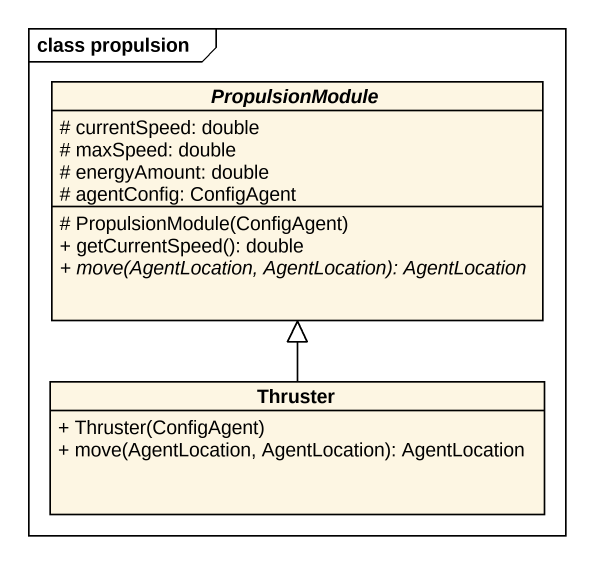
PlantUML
@startuml
mainframe class propulsion
hide circle
hide empty members
skinparam classAttributeIconSize 0
abstract class PropulsionModule {
  # currentSpeed: double
  # maxSpeed: double
  # energyAmount: double
  # agentConfig: ConfigAgent
  # PropulsionModule(ConfigAgent)
  + getCurrentSpeed(): double
  {abstract} + move(AgentLocation, AgentLocation): AgentLocation
}
class Thruster {
  + Thruster(ConfigAgent)
  + move(AgentLocation, AgentLocation): AgentLocation
}
Thruster -up-|> PropulsionModule
@enduml
